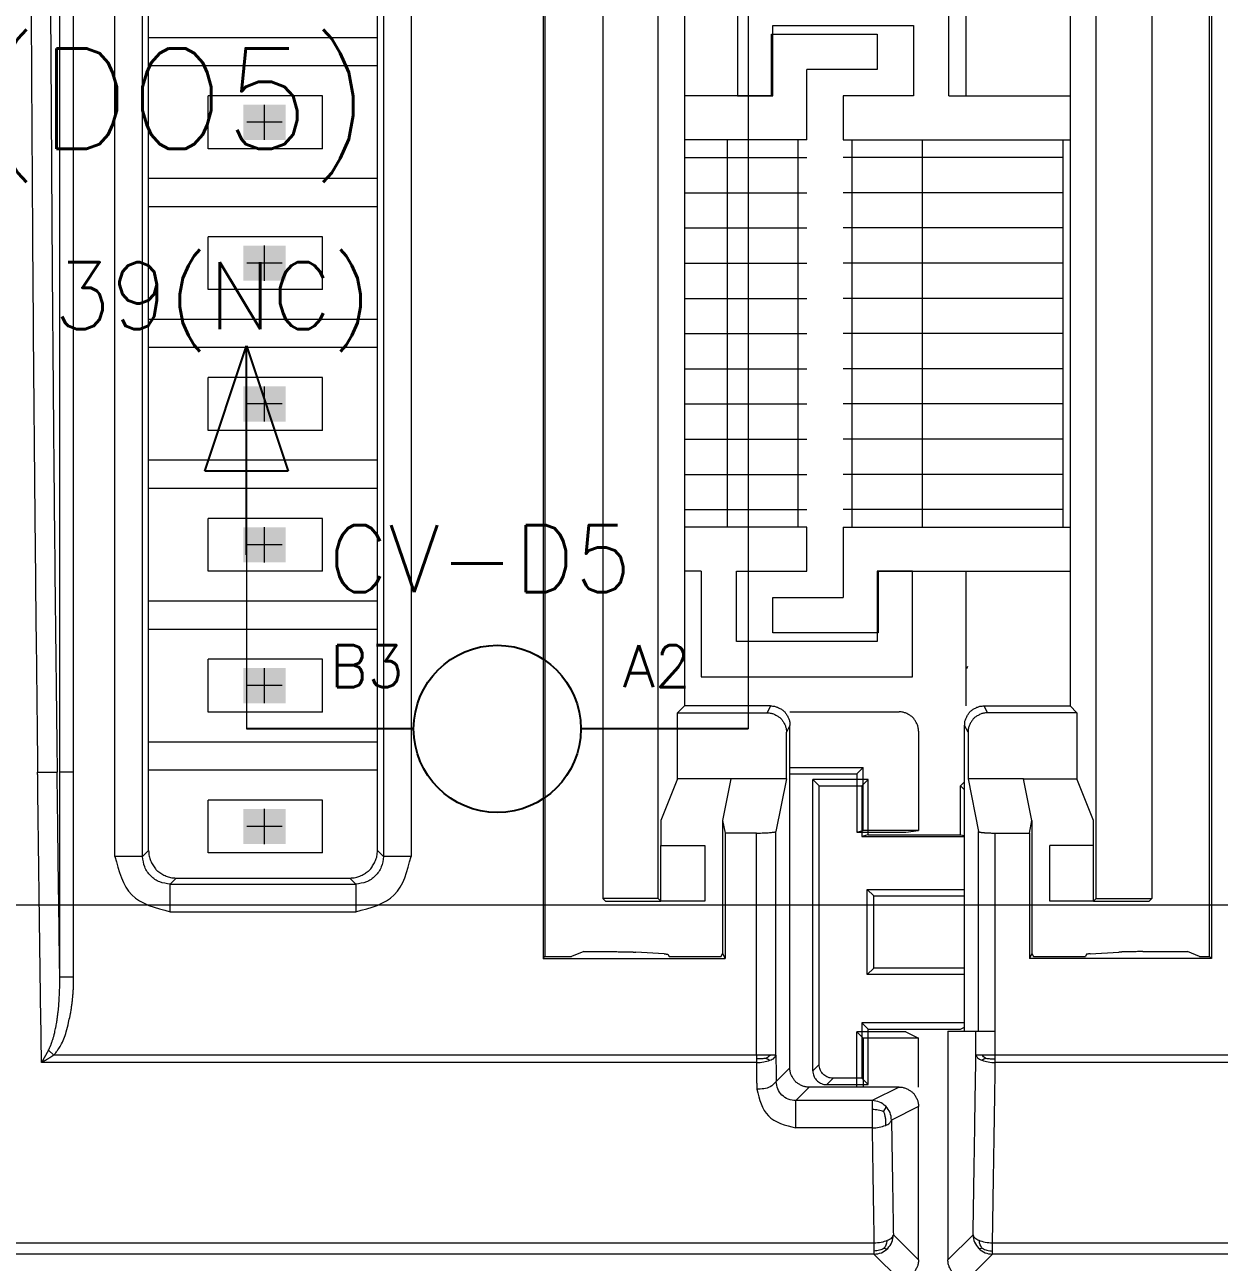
# Model space of a CAD drawing. Header units: inches. Extents: x 75782 to 87231, y -34126 to -18655.
# Drawn here: x 79184.5 to 79256, y -29414.5 to -29340.5 of the extents above; entities that cross this region are included whole.
import ezdxf
from ezdxf.enums import TextEntityAlignment as Align

# ---------------------------------------------------------------- set-up
doc = ezdxf.new("R2010")
doc.units = ezdxf.units.IN
doc.header["$MEASUREMENT"] = 0
doc.layers.add('A-Cables 220V', color=6, linetype='Continuous', lineweight=18)
doc.layers.add('COMPONENTES', color=251, linetype='Continuous', lineweight=18)
doc.layers.add('TEXTOS', color=7, linetype='Continuous')
doc.styles.get("Standard").update_dxf_attribs({"font": 'ROMANS.SHX'})

# ---------------------------------------------------------------- blocks, each defined once
blk = doc.blocks.new('Relay Coil')
for p, q in [((5, 0), (0, 0)), ((20, 0), (15, 0))]:
    blk.add_line(p, q)
blk.add_circle((10, 0), 5)
for s, p in [('B3', (0, 2.5)), ('A2', (17.5, 2.5))]:
    blk.add_text(s, height=2.5).set_placement(p)
at = {"flags": 4}
for tag, height, p in [('NAME', 4, (18.053, 8.182)), ('INTENSIDAD', 3, (20.965, -10)), ('PAGE', 3, (20.553, -15.058))]:
    blk.add_attdef(tag, text='', height=height, dxfattribs=at).set_placement(p, align=Align.RIGHT)
blk = doc.blocks.new('Arrow-up')
for p, q in [((-2.5, 5), (0, 12.5)), ((0, 0), (0, 12.5)), ((0, 12.5), (2.5, 5)), ((2.5, 5), (-2.5, 5))]:
    blk.add_line(p, q)
at = {"flags": 4}
blk.add_attdef('NAME', text='', height=4, dxfattribs=at).set_placement((7.5, 13.5), align=Align.RIGHT)
blk = doc.blocks.new('AK2-XM')
at = {"layer": 'COMPONENTES'}
for p, q in [((31965.952, 23291.391), (31965.952, 23371.271)), ((31966.781, 23291.391), (31966.781, 23371.271)), ((31794.946, 23280.365), (31794.946, 23354.866)), ((31795.062, 23354.982), (31795.062, 23280.25)), ((31994.855, 23354.982), (31994.855, 23280.25)), ((31994.971, 23354.866), (31994.971, 23280.365)), ((31788.164, 23283.842), (31788.164, 23351.389)), ((31791.483, 23351.389), (31791.483, 23283.842)), ((31998.434, 23351.389), (31998.434, 23283.842)), ((32001.752, 23283.842), (32001.752, 23351.389)), ((31969.253, 23286.349), (31969.253, 23348.882)), ((31970.906, 23286.349), (31970.906, 23348.882)), ((31985.312, 23348.882), (31985.312, 23286.349)), ((31986.964, 23348.882), (31986.964, 23286.349)), ((31971.267, 23286.71), (31971.267, 23348.521)), ((31984.951, 23286.71), (31984.951, 23348.521)), ((31780.396, 23331.828), (31780.396, 23339.884)), ((31786.6, 23339.884), (31786.6, 23295.348)), ((32003.316, 23339.884), (32003.316, 23295.348)), ((31766.71, 23338.145), (31766.71, 23331.828)), ((31779.343, 23331.828), (31779.343, 23338.145)), ((31768.815, 23336.039), (31777.237, 23336.039)), ((31768.815, 23331.828), (31768.815, 23336.039)), ((31777.237, 23336.039), (31777.237, 23331.828)), ((32008.528, 23335.513), (32014.844, 23335.513)), ((32008.528, 23331.828), (32008.528, 23335.513)), ((32014.844, 23335.513), (32014.844, 23333.407)), ((31984.951, 23335.302), (31971.267, 23335.302)), ((31984.951, 23333.618), (31971.267, 23333.618)), ((32014.844, 23333.407), (32010.633, 23333.407)), ((32010.633, 23329.196), (32010.633, 23333.407)), ((31766.71, 23331.828), (31768.815, 23331.828)), ((31777.237, 23331.828), (31773.026, 23331.828)), ((31773.026, 23331.828), (31773.026, 23329.196)), ((31779.343, 23331.828), (31786.6, 23331.828)), ((31981.672, 23331.828), (31974.829, 23331.828)), ((31974.829, 23328.67), (31974.829, 23331.828)), ((31981.672, 23328.67), (31981.672, 23331.828)), ((32008.528, 23331.828), (32003.316, 23331.828)), ((31978.198, 23329.196), (31978.198, 23331.302)), ((31979.25, 23330.249), (31977.145, 23330.249)), ((31773.026, 23329.196), (31786.6, 23329.196)), ((31773.553, 23329.196), (31773.553, 23306.035)), ((31777.764, 23329.196), (31777.764, 23306.035)), ((31786.186, 23306.035), (31786.186, 23329.196)), ((32010.633, 23329.196), (32003.316, 23329.196)), ((32005.896, 23306.035), (32005.896, 23329.196)), ((32010.107, 23306.035), (32010.107, 23329.196)), ((31786.186, 23328.143), (31773.026, 23328.143)), ((31981.672, 23328.67), (31974.829, 23328.67)), ((32003.316, 23328.143), (32010.633, 23328.143)), ((31984.951, 23326.88), (31971.267, 23326.88)), ((31786.186, 23326.038), (31773.026, 23326.038)), ((32003.316, 23326.038), (32010.633, 23326.038)), ((31984.951, 23325.196), (31971.267, 23325.196)), ((31786.186, 23323.932), (31773.026, 23323.932)), ((32003.316, 23323.932), (32010.633, 23323.932)), ((31981.672, 23323.406), (31974.829, 23323.406)), ((31974.829, 23320.248), (31974.829, 23323.406)), ((31981.672, 23320.248), (31981.672, 23323.406)), ((31978.198, 23320.774), (31978.198, 23322.88)), ((31786.186, 23321.827), (31773.026, 23321.827)), ((31979.25, 23321.827), (31977.145, 23321.827)), ((32003.316, 23321.827), (32010.633, 23321.827)), ((31981.672, 23320.248), (31974.829, 23320.248)), ((31786.186, 23319.721), (31773.026, 23319.721)), ((32003.316, 23319.721), (32010.633, 23319.721)), ((31984.951, 23318.458), (31971.267, 23318.458)), ((31786.186, 23317.616), (31773.026, 23317.616)), ((32003.316, 23317.616), (32010.633, 23317.616)), ((31984.951, 23316.774), (31971.267, 23316.774)), ((31786.186, 23315.51), (31773.026, 23315.51)), ((32003.316, 23315.51), (32010.633, 23315.51)), ((31981.672, 23314.984), (31974.829, 23314.984)), ((31974.829, 23311.826), (31974.829, 23314.984)), ((31981.672, 23311.826), (31981.672, 23314.984)), ((31978.198, 23312.352), (31978.198, 23314.458)), ((31786.186, 23313.405), (31773.026, 23313.405)), ((31979.25, 23313.405), (31977.145, 23313.405)), ((32003.316, 23313.405), (32010.633, 23313.405)), ((31981.672, 23311.826), (31974.829, 23311.826)), ((31786.186, 23311.299), (31773.026, 23311.299)), ((32003.316, 23311.299), (32010.633, 23311.299)), ((31984.951, 23310.036), (31971.267, 23310.036)), ((31786.186, 23309.194), (31773.026, 23309.194)), ((32003.316, 23309.194), (32010.633, 23309.194)), ((31984.951, 23308.352), (31971.267, 23308.352)), ((31786.186, 23307.088), (31773.026, 23307.088)), ((32003.316, 23307.088), (32010.633, 23307.088)), ((31773.026, 23306.035), (31773.026, 23301.824)), ((31773.026, 23306.035), (31786.6, 23306.035)), ((31974.829, 23303.404), (31974.829, 23306.562)), ((31981.672, 23306.562), (31974.829, 23306.562)), ((31978.198, 23303.93), (31978.198, 23306.035)), ((31981.672, 23303.404), (31981.672, 23306.562)), ((32010.633, 23306.035), (32003.316, 23306.035)), ((32010.633, 23303.404), (32010.633, 23306.035)), ((31979.25, 23304.983), (31977.145, 23304.983)), ((31775.132, 23303.404), (31786.6, 23303.404)), ((31775.132, 23303.404), (31775.132, 23299.719)), ((31780.396, 23295.348), (31780.396, 23303.404)), ((31981.672, 23303.404), (31974.829, 23303.404)), ((32004.317, 23303.404), (32003.316, 23303.404)), ((32004.317, 23303.404), (32004.317, 23297.087)), ((32006.422, 23303.404), (32010.633, 23303.404)), ((32006.422, 23299.193), (32006.422, 23303.404)), ((32014.844, 23303.404), (32014.844, 23299.193)), ((32016.95, 23303.404), (32014.844, 23303.404)), ((32016.95, 23297.087), (32016.95, 23303.404)), ((31768.815, 23301.824), (31773.026, 23301.824)), ((31768.815, 23299.719), (31768.815, 23301.824)), ((31984.951, 23301.614), (31971.267, 23301.614)), ((31775.132, 23299.719), (31768.815, 23299.719)), ((31984.951, 23299.929), (31971.267, 23299.929)), ((32014.844, 23299.193), (32006.422, 23299.193)), ((31981.672, 23298.14), (31974.829, 23298.14)), ((31974.829, 23294.982), (31974.829, 23298.14)), ((31981.672, 23294.982), (31981.672, 23298.14)), ((31780.468, 23297.706), (31780.41, 23297.561)), ((31978.198, 23295.508), (31978.198, 23297.613)), ((32004.317, 23297.087), (32016.95, 23297.087)), ((31979.25, 23296.561), (31977.145, 23296.561)), ((31781.457, 23295.348), (31786.6, 23295.348)), ((31781.664, 23294.934), (31781.457, 23295.348)), ((31787.014, 23294.934), (31781.664, 23294.934)), ((31787.014, 23294.934), (31786.6, 23295.348)), ((31787.014, 23294.934), (31787.014, 23290.992)), ((31981.672, 23294.982), (31974.829, 23294.982)), ((32003.316, 23295.348), (32002.902, 23294.934)), ((32002.902, 23294.934), (32008.252, 23294.934)), ((32002.902, 23290.992), (32002.902, 23294.934)), ((32008.459, 23295.348), (32003.316, 23295.348)), ((32008.459, 23295.348), (32008.252, 23294.934)), ((32009.62, 23294.991), (32016.149, 23294.991)), ((31780.296, 23275.891), (31780.296, 23294.186)), ((31780.503, 23293.772), (31780.296, 23294.186)), ((32009.62, 23294.186), (32009.413, 23293.772)), ((32009.62, 23273.713), (32009.62, 23294.186)), ((31780.503, 23293.772), (31780.503, 23290.992)), ((32009.413, 23290.992), (32009.413, 23293.772)), ((32017.31, 23293.831), (32017.31, 23287.899)), ((31984.951, 23293.192), (31971.267, 23293.192)), ((31964.627, 23291.391), (31965.792, 23291.391)), ((31966.781, 23291.391), (31965.952, 23291.391)), ((31965.952, 23289.719), (31965.952, 23291.391)), ((31966.781, 23289.649), (31966.781, 23291.391)), ((31984.951, 23291.507), (31971.267, 23291.507)), ((32009.62, 23291.673), (32013.994, 23291.673)), ((32009.62, 23291.294), (32013.615, 23291.294)), ((32013.615, 23291.294), (32013.994, 23291.673)), ((32013.615, 23291.294), (32013.615, 23287.804)), ((32013.994, 23287.899), (32013.994, 23291.673)), ((31771.214, 23273.535), (31771.214, 23290.957)), ((31774.532, 23290.957), (31771.214, 23290.957)), ((31771.214, 23290.957), (31771.593, 23290.577)), ((31771.593, 23273.915), (31771.593, 23290.577)), ((31771.593, 23290.577), (31774.153, 23290.577)), ((31774.153, 23290.577), (31774.532, 23290.957)), ((31774.153, 23290.577), (31774.153, 23287.543)), ((31774.532, 23287.638), (31774.532, 23290.957)), ((31780.296, 23290.815), (31780.057, 23290.576)), ((31780.057, 23287.638), (31780.057, 23290.576)), ((31780.296, 23290.337), (31780.057, 23290.576)), ((31780.503, 23290.992), (31781.133, 23287.833)), ((31783.821, 23290.992), (31780.503, 23290.992)), ((31783.821, 23290.992), (31787.014, 23290.992)), ((31784.317, 23288.507), (31783.821, 23290.992)), ((31788.006, 23288.507), (31787.014, 23290.992)), ((32002.902, 23290.992), (32001.91, 23288.507)), ((32006.095, 23290.992), (32002.902, 23290.992)), ((32006.095, 23290.992), (32005.599, 23288.507)), ((32009.413, 23290.992), (32006.095, 23290.992)), ((32009.413, 23290.992), (32008.786, 23287.847)), ((31965.952, 23279.121), (31965.952, 23289.719)), ((31966.781, 23279.121), (31966.781, 23289.649)), ((31974.829, 23286.56), (31974.829, 23289.718)), ((31981.672, 23289.718), (31974.829, 23289.718)), ((31981.672, 23286.56), (31981.672, 23289.718)), ((31978.198, 23287.086), (31978.198, 23289.191)), ((31784.165, 23287.747), (31784.317, 23288.507)), ((31784.317, 23288.507), (31784.317, 23280.553)), ((31788.006, 23287.002), (31788.006, 23288.507)), ((31979.25, 23288.139), (31977.145, 23288.139)), ((32001.91, 23288.507), (32001.91, 23287.002)), ((32005.599, 23288.507), (32005.599, 23280.553)), ((32005.599, 23288.507), (32005.751, 23287.747)), ((31774.532, 23287.638), (31774.153, 23287.543)), ((31774.153, 23287.543), (31780.296, 23287.543)), ((31774.532, 23287.638), (31780.057, 23287.638)), ((31780.057, 23287.638), (31780.296, 23287.608)), ((31781.133, 23275.891), (31781.133, 23287.833)), ((31782.129, 23275.891), (31782.129, 23287.747)), ((31782.129, 23287.747), (31784.165, 23287.747)), ((31784.165, 23287.747), (31784.165, 23280.25)), ((32005.751, 23287.747), (32005.751, 23280.25)), ((32007.625, 23287.747), (32005.751, 23287.747)), ((32007.625, 23274.471), (32007.625, 23287.747)), ((32008.786, 23274.471), (32008.786, 23287.847)), ((32013.615, 23287.804), (32013.994, 23287.899)), ((32013.615, 23287.804), (32016.551, 23287.804)), ((32017.31, 23287.899), (32013.994, 23287.899)), ((32016.551, 23287.804), (32017.31, 23287.899)), ((31788.006, 23287.002), (31785.385, 23287.002)), ((31785.385, 23283.684), (31785.385, 23287.002)), ((31788.006, 23283.684), (31788.006, 23287.002)), ((31971.267, 23286.71), (31970.906, 23286.349)), ((31985.312, 23286.349), (31984.951, 23286.71)), ((32001.91, 23287.002), (32004.532, 23287.002)), ((32001.91, 23283.684), (32001.91, 23287.002)), ((32004.532, 23287.002), (32004.532, 23283.684)), ((31970.906, 23286.349), (31969.253, 23286.349)), ((31981.672, 23286.56), (31974.829, 23286.56)), ((31986.964, 23286.349), (31985.312, 23286.349)), ((31972.92, 23285.057), (31972.559, 23284.696)), ((31972.559, 23284.696), (31983.659, 23284.696)), ((31972.559, 23283.044), (31972.559, 23284.696)), ((31972.92, 23285.057), (31983.298, 23285.057)), ((31983.659, 23284.696), (31983.298, 23285.057)), ((31983.659, 23284.696), (31983.659, 23283.044)), ((31774.474, 23279.285), (31774.474, 23284.378)), ((31774.474, 23284.378), (31780.296, 23284.378)), ((31774.854, 23283.999), (31774.474, 23284.378)), ((31774.854, 23279.664), (31774.854, 23283.999)), ((31774.854, 23283.999), (31780.296, 23283.999)), ((31788.006, 23283.684), (31785.385, 23283.684)), ((31788.164, 23283.842), (31788.006, 23283.684)), ((31788.006, 23283.684), (31791.324, 23283.684)), ((31788.164, 23283.842), (31791.483, 23283.842)), ((31791.483, 23283.842), (31791.324, 23283.684)), ((31998.434, 23283.842), (31998.592, 23283.684)), ((32001.752, 23283.842), (31998.434, 23283.842)), ((31998.592, 23283.684), (32001.91, 23283.684)), ((32001.752, 23283.842), (32001.91, 23283.684)), ((32004.532, 23283.684), (32001.91, 23283.684)), ((31972.559, 23283.044), (31983.659, 23283.044)), ((31784.317, 23280.553), (31784.165, 23280.25)), ((31795.062, 23280.25), (31784.165, 23280.25)), ((31784.317, 23280.553), (31784.411, 23280.365)), ((31784.411, 23280.365), (31787.522, 23280.365)), ((31787.587, 23280.495), (31787.522, 23280.365)), ((31787.809, 23280.523), (31789.511, 23280.626)), ((31790.948, 23280.655), (31793.627, 23280.655)), ((31794.352, 23280.365), (31793.627, 23280.655)), ((31794.352, 23280.365), (31794.946, 23280.365)), ((31795.062, 23280.25), (31794.946, 23280.365)), ((31994.855, 23280.25), (31994.971, 23280.365)), ((31994.855, 23280.25), (32005.751, 23280.25)), ((31994.971, 23280.365), (31996.563, 23280.365)), ((31997.289, 23280.655), (31996.563, 23280.365)), ((31997.289, 23280.655), (31998.968, 23280.655)), ((32002.107, 23280.523), (32000.405, 23280.626)), ((32002.329, 23280.495), (32002.394, 23280.365)), ((32002.394, 23280.365), (32005.506, 23280.365)), ((32005.506, 23280.365), (32005.599, 23280.553)), ((32005.599, 23280.553), (32005.751, 23280.25)), ((31774.474, 23279.285), (31774.854, 23279.664)), ((31780.296, 23279.285), (31774.474, 23279.285)), ((31780.296, 23279.664), (31774.854, 23279.664)), ((31966.781, 23279.121), (31966.781, 23279.121)), ((31780.296, 23276.404), (31774.153, 23276.404)), ((31774.153, 23276.404), (31774.153, 23273.085)), ((31774.532, 23276.024), (31774.153, 23276.404)), ((31774.532, 23272.706), (31774.532, 23276.024)), ((31774.532, 23276.024), (31780.057, 23276.024)), ((31779.298, 23275.891), (31779.298, 23262.224)), ((31779.298, 23275.891), (31780.296, 23275.891)), ((31780.057, 23276.024), (31780.296, 23276.144)), ((31780.296, 23275.891), (31780.968, 23275.891)), ((31780.968, 23275.891), (31781.133, 23275.891)), ((31780.968, 23274.471), (31780.968, 23275.891)), ((31781.133, 23275.891), (31782.129, 23275.891)), ((31782.129, 23274.471), (31782.129, 23275.891)), ((32013.615, 23272.552), (32013.615, 23275.858)), ((32016.551, 23275.858), (32013.615, 23275.858)), ((32013.615, 23275.858), (32013.994, 23275.479)), ((32016.551, 23275.858), (32017.31, 23275.479)), ((32013.994, 23275.479), (32013.994, 23272.552)), ((32017.31, 23275.479), (32013.994, 23275.479)), ((32017.31, 23272.552), (32017.31, 23275.479)), ((31781.322, 23274.471), (31780.968, 23274.471)), ((31782.129, 23274.471), (31781.322, 23274.471)), ((31821.883, 23274.471), (31782.129, 23274.471)), ((31782.129, 23274.24), (31782.129, 23274.471)), ((31782.129, 23274.017), (31782.129, 23274.24)), ((31965.273, 23274.763), (31965.6, 23274.471)), ((32007.625, 23274.471), (31965.6, 23274.471)), ((32007.625, 23274.471), (32007.625, 23274.24)), ((32008.439, 23274.471), (32007.625, 23274.471)), ((32007.625, 23274.24), (32007.625, 23274.017)), ((32008.786, 23274.471), (32008.439, 23274.471)), ((31771.214, 23273.535), (31771.593, 23273.915)), ((31822.625, 23274.017), (31782.129, 23274.017)), ((32007.625, 23274.017), (31964.858, 23274.017)), ((32008.798, 23272.891), (32009.62, 23273.713)), ((31772.043, 23272.706), (31772.423, 23273.085)), ((31772.043, 23272.706), (31774.532, 23272.706)), ((31774.153, 23273.085), (31772.423, 23273.085)), ((31774.532, 23272.706), (31774.153, 23273.085)), ((32009.977, 23271.747), (32010.782, 23272.552)), ((32016.149, 23272.552), (32010.782, 23272.552)), ((32016.149, 23272.552), (32014.539, 23271.747)), ((32014.539, 23271.747), (32009.977, 23271.747)), ((32009.977, 23270.115), (32009.977, 23271.747)), ((32014.539, 23271.747), (32014.539, 23271.211)), ((32014.539, 23271.211), (32014.539, 23270.115)), ((32017.31, 23271.391), (32015.699, 23270.586)), ((32017.31, 23262.224), (32017.31, 23271.391)), ((32014.539, 23270.115), (32009.977, 23270.115)), ((31779.298, 23262.224), (31780.798, 23263.724)), ((32015.81, 23263.724), (32017.31, 23262.224)), ((32014.649, 23263.222), (31781.959, 23263.222)), ((31781.959, 23262.752), (31781.959, 23263.222)), ((32014.649, 23263.222), (32014.649, 23262.752)), ((31780.459, 23261.063), (31781.959, 23262.564)), ((31781.959, 23262.564), (31781.959, 23262.752)), ((32014.649, 23262.564), (31781.959, 23262.564)), ((32014.649, 23262.752), (32014.649, 23262.564)), ((32014.649, 23262.564), (32016.15, 23261.063))]:
    blk.add_line(p, q, dxfattribs=at)
for points, knots in [([(31964.139, 23370.594), (31964.144, 23365.49), (31964.154, 23356.31), (31964.193, 23344.982), (31964.238, 23336.69), (31964.276, 23330.392), (31964.315, 23324.067), (31964.373, 23315.902), (31964.47, 23304.979), (31964.571, 23296.232), (31964.627, 23291.391)], [0, 0, 0, 0, 17.12168, 30.791728, 38.000644, 44.933414, 51.918481, 59.218638, 72.320376, 88.560095, 88.560095, 88.560095, 88.560095]), ([(31965.3, 23370.618), (31965.305, 23365.502), (31965.315, 23356.222), (31965.356, 23344.708), (31965.402, 23336.315), (31965.436, 23330.751), (31965.465, 23326.077), (31965.511, 23319.231), (31965.605, 23307.666), (31965.722, 23297.445), (31965.792, 23291.391)], [0, 0, 0, 0, 17.161466, 31.129116, 38.620325, 45.31609, 49.793835, 54.298535, 68.279971, 88.586871, 88.586871, 88.586871, 88.586871]), ([(31780.296, 23294.186), (31780.298, 23294.269), (31780.301, 23294.415), (31780.376, 23294.62), (31780.468, 23294.794), (31780.553, 23294.929), (31780.626, 23295.017), (31780.714, 23295.091), (31780.85, 23295.175), (31781.024, 23295.268), (31781.228, 23295.343), (31781.375, 23295.346), (31781.457, 23295.348)], [0, 0, 0, 0, 0.2736, 0.488013, 0.721965, 0.936322, 1.021147, 1.105973, 1.320288, 1.554185, 1.768494, 2.041962, 2.041962, 2.041962, 2.041962]), ([(31781.664, 23294.934), (31781.582, 23294.932), (31781.435, 23294.928), (31781.231, 23294.854), (31781.057, 23294.761), (31780.921, 23294.677), (31780.833, 23294.603), (31780.76, 23294.515), (31780.675, 23294.38), (31780.583, 23294.205), (31780.508, 23294.001), (31780.505, 23293.854), (31780.503, 23293.772)], [0, 0, 0, 0, 0.273468, 0.487777, 0.721674, 0.935989, 1.020816, 1.10564, 1.319997, 1.553949, 1.768362, 2.041962, 2.041962, 2.041962, 2.041962]), ([(32008.252, 23294.934), (32008.334, 23294.932), (32008.481, 23294.928), (32008.685, 23294.854), (32008.86, 23294.761), (32008.995, 23294.677), (32009.083, 23294.603), (32009.157, 23294.515), (32009.241, 23294.38), (32009.334, 23294.205), (32009.408, 23294.001), (32009.411, 23293.854), (32009.413, 23293.772)], [0, 0, 0, 0, 0.273468, 0.487777, 0.721674, 0.935989, 1.020816, 1.10564, 1.319997, 1.553949, 1.768362, 2.041962, 2.041962, 2.041962, 2.041962]), ([(32008.459, 23295.348), (32008.542, 23295.346), (32008.688, 23295.343), (32008.893, 23295.268), (32009.067, 23295.175), (32009.202, 23295.091), (32009.29, 23295.017), (32009.364, 23294.929), (32009.448, 23294.794), (32009.541, 23294.62), (32009.615, 23294.415), (32009.619, 23294.269), (32009.62, 23294.186)], [0, 0, 0, 0, 0.273468, 0.487777, 0.721674, 0.935989, 1.020816, 1.10564, 1.319997, 1.553949, 1.768362, 2.041962, 2.041962, 2.041962, 2.041962]), ([(32017.31, 23293.831), (32017.309, 23293.913), (32017.305, 23294.059), (32017.231, 23294.264), (32017.138, 23294.438), (32017.054, 23294.573), (32016.98, 23294.661), (32016.892, 23294.735), (32016.757, 23294.819), (32016.582, 23294.912), (32016.378, 23294.986), (32016.231, 23294.99), (32016.149, 23294.991)], [0, 0, 0, 0, 0.273468, 0.487777, 0.721674, 0.935989, 1.020816, 1.10564, 1.319997, 1.553949, 1.768362, 2.041962, 2.041962, 2.041962, 2.041962]), ([(31964.641, 23290.187), (31964.64, 23290.27), (31964.639, 23290.414), (31964.636, 23290.62), (31964.634, 23290.805), (31964.632, 23290.984), (31964.629, 23291.18), (31964.628, 23291.314), (31964.627, 23291.391)], [0, 0, 0, 0, 0.278177, 0.484957, 0.691612, 0.896526, 1.087342, 1.347058, 1.347058, 1.347058, 1.347058]), ([(31965.808, 23290.079), (31965.806, 23290.236), (31965.803, 23290.516), (31965.798, 23290.866), (31965.795, 23291.111), (31965.794, 23291.244), (31965.793, 23291.332), (31965.792, 23291.368), (31965.792, 23291.391)], [0, 0, 0, 0, 0.52413, 0.940863, 1.172577, 1.346861, 1.388106, 1.467118, 1.467118, 1.467118, 1.467118]), ([(31964.858, 23274.017), (31964.82, 23276.695), (31964.742, 23282.084), (31964.675, 23287.474), (31964.641, 23290.187)], [0, 0, 0, 0, 8.981513, 18.080903, 18.080903, 18.080903, 18.080903]), ([(31965.952, 23279.121), (31965.927, 23280.939), (31965.876, 23284.592), (31965.831, 23288.245), (31965.808, 23290.079)], [0, 0, 0, 0, 6.100391, 12.253905, 12.253905, 12.253905, 12.253905]), ([(31781.133, 23287.833), (31781.134, 23287.831), (31781.135, 23287.827), (31781.142, 23287.822), (31781.15, 23287.819), (31781.16, 23287.815), (31781.169, 23287.812), (31781.179, 23287.809), (31781.189, 23287.807), (31781.204, 23287.804), (31781.219, 23287.801), (31781.234, 23287.798), (31781.245, 23287.796), (31781.256, 23287.794), (31781.268, 23287.792), (31781.285, 23287.79), (31781.304, 23287.788), (31781.325, 23287.785), (31781.346, 23287.783), (31781.367, 23287.78), (31781.387, 23287.778), (31781.405, 23287.776), (31781.422, 23287.775), (31781.439, 23287.773), (31781.458, 23287.772), (31781.488, 23287.769), (31781.528, 23287.766), (31781.587, 23287.762), (31781.653, 23287.759), (31781.71, 23287.756), (31781.748, 23287.755), (31781.807, 23287.752), (31781.934, 23287.748), (31782.053, 23287.748), (31782.129, 23287.747)], [0, 0, 0, 0, 0.006933, 0.013438, 0.025838, 0.038895, 0.048483, 0.057555, 0.07115, 0.086108, 0.105995, 0.124582, 0.135255, 0.145362, 0.160549, 0.177144, 0.201312, 0.225741, 0.248956, 0.271871, 0.295002, 0.317036, 0.334029, 0.350113, 0.37439, 0.399737, 0.450976, 0.508429, 0.598175, 0.673178, 0.700547, 0.723551, 0.873165, 1.125187, 1.125187, 1.125187, 1.125187]), ([(32007.625, 23287.747), (32007.707, 23287.748), (32007.853, 23287.748), (32008.06, 23287.755), (32008.24, 23287.763), (32008.373, 23287.77), (32008.466, 23287.777), (32008.542, 23287.786), (32008.638, 23287.799), (32008.718, 23287.815), (32008.774, 23287.825), (32008.782, 23287.84), (32008.786, 23287.847)], [0, 0, 0, 0, 0.274724, 0.49157, 0.694848, 0.877625, 0.938861, 1.0074, 1.136844, 1.258899, 1.289758, 1.315037, 1.315037, 1.315037, 1.315037]), ([(31971.267, 23286.71), (31971.27, 23286.593), (31971.274, 23286.384), (31971.38, 23286.093), (31971.512, 23285.845), (31971.632, 23285.652), (31971.737, 23285.527), (31971.862, 23285.422), (31972.054, 23285.303), (31972.302, 23285.171), (31972.594, 23285.065), (31972.803, 23285.06), (31972.92, 23285.057)], [0, 0, 0, 0, 0.390247, 0.695866, 1.028531, 1.333257, 1.453782, 1.574308, 1.879034, 2.211699, 2.517318, 2.907565, 2.907565, 2.907565, 2.907565]), ([(31983.298, 23285.057), (31983.415, 23285.06), (31983.624, 23285.065), (31983.915, 23285.171), (31984.163, 23285.303), (31984.356, 23285.422), (31984.481, 23285.527), (31984.586, 23285.652), (31984.705, 23285.845), (31984.837, 23286.093), (31984.943, 23286.384), (31984.948, 23286.593), (31984.951, 23286.71)], [0, 0, 0, 0, 0.390247, 0.695866, 1.028531, 1.333257, 1.453782, 1.574308, 1.879034, 2.211699, 2.517318, 2.907565, 2.907565, 2.907565, 2.907565]), ([(31972.559, 23284.696), (31972.343, 23284.723), (31971.912, 23284.775), (31971.368, 23285.158), (31970.985, 23285.702), (31970.933, 23286.134), (31970.906, 23286.349)], [0, 0, 0, 0, 0.718708, 1.438875, 2.159042, 2.877751, 2.877751, 2.877751, 2.877751]), ([(31985.312, 23286.349), (31985.285, 23286.134), (31985.233, 23285.702), (31984.85, 23285.158), (31984.306, 23284.775), (31983.874, 23284.723), (31983.659, 23284.696)], [0, 0, 0, 0, 0.718708, 1.438875, 2.159042, 2.877751, 2.877751, 2.877751, 2.877751]), ([(31787.809, 23280.523), (31787.781, 23280.521), (31787.734, 23280.519), (31787.684, 23280.514), (31787.658, 23280.511), (31787.641, 23280.509), (31787.62, 23280.506), (31787.603, 23280.503), (31787.591, 23280.5), (31787.588, 23280.497), (31787.587, 23280.495)], [0, 0, 0, 0, 0.0958791, 0.1555807, 0.1690097, 0.1852226, 0.2126249, 0.2387782, 0.2458502, 0.2520733, 0.2520733, 0.2520733, 0.2520733]), ([(31790.948, 23280.655), (31790.94, 23280.655), (31790.928, 23280.655), (31790.915, 23280.655), (31790.909, 23280.655), (31790.873, 23280.655), (31790.783, 23280.655), (31790.642, 23280.655), (31790.486, 23280.653), (31790.344, 23280.652), (31790.214, 23280.649), (31790.116, 23280.647), (31790.044, 23280.646), (31789.994, 23280.645), (31789.943, 23280.643), (31789.893, 23280.642), (31789.844, 23280.641), (31789.792, 23280.639), (31789.733, 23280.637), (31789.676, 23280.635), (31789.626, 23280.632), (31789.589, 23280.631), (31789.558, 23280.629), (31789.541, 23280.628), (31789.533, 23280.627), (31789.529, 23280.627), (31789.522, 23280.627), (31789.515, 23280.626), (31789.511, 23280.626)], [0, 0, 0, 0, 0.026006, 0.041015, 0.044545, 0.047068, 0.15974, 0.347882, 0.52035, 0.681235, 0.825109, 0.955736, 1.011363, 1.067012, 1.123804, 1.182498, 1.233907, 1.2875, 1.359116, 1.431533, 1.478598, 1.525752, 1.557597, 1.580352, 1.58279, 1.585516, 1.593912, 1.60709, 1.60709, 1.60709, 1.60709]), ([(31998.968, 23280.655), (31998.976, 23280.655), (31998.988, 23280.655), (31999.001, 23280.655), (31999.008, 23280.655), (31999.043, 23280.655), (31999.133, 23280.655), (31999.275, 23280.655), (31999.431, 23280.653), (31999.575, 23280.652), (31999.705, 23280.649), (31999.796, 23280.647), (31999.856, 23280.646), (31999.896, 23280.645), (31999.945, 23280.644), (32000.004, 23280.643), (32000.065, 23280.641), (32000.122, 23280.639), (32000.175, 23280.637), (32000.222, 23280.635), (32000.268, 23280.633), (32000.311, 23280.631), (32000.35, 23280.629), (32000.373, 23280.628), (32000.384, 23280.627), (32000.388, 23280.627), (32000.395, 23280.627), (32000.401, 23280.626), (32000.405, 23280.626)], [0, 0, 0, 0, 0.025973, 0.040977, 0.044516, 0.047047, 0.159746, 0.347886, 0.520688, 0.683932, 0.830927, 0.955486, 0.992388, 1.03028, 1.089791, 1.15744, 1.227243, 1.295318, 1.349825, 1.403678, 1.452089, 1.504529, 1.55034, 1.581183, 1.58331, 1.585774, 1.593934, 1.60709, 1.60709, 1.60709, 1.60709]), ([(32002.107, 23280.523), (32002.14, 23280.521), (32002.189, 23280.518), (32002.24, 23280.513), (32002.262, 23280.511), (32002.276, 23280.509), (32002.295, 23280.506), (32002.313, 23280.503), (32002.325, 23280.5), (32002.328, 23280.497), (32002.329, 23280.495)], [0, 0, 0, 0, 0.1091193, 0.1650483, 0.1729201, 0.1834466, 0.210813, 0.2385298, 0.2458079, 0.2520545, 0.2520545, 0.2520545, 0.2520545]), ([(31965.273, 23274.763), (31965.291, 23274.797), (31965.323, 23274.856), (31965.355, 23274.926), (31965.375, 23274.971), (31965.39, 23275.006), (31965.408, 23275.049), (31965.427, 23275.097), (31965.445, 23275.144), (31965.458, 23275.181), (31965.469, 23275.212), (31965.483, 23275.254), (31965.505, 23275.319), (31965.534, 23275.406), (31965.561, 23275.497), (31965.586, 23275.584), (31965.607, 23275.669), (31965.633, 23275.775), (31965.665, 23275.907), (31965.703, 23276.073), (31965.739, 23276.251), (31965.773, 23276.449), (31965.802, 23276.66), (31965.829, 23276.874), (31965.856, 23277.081), (31965.878, 23277.279), (31965.896, 23277.478), (31965.909, 23277.673), (31965.92, 23277.858), (31965.927, 23277.995), (31965.932, 23278.09), (31965.935, 23278.159), (31965.939, 23278.242), (31965.942, 23278.347), (31965.945, 23278.461), (31965.947, 23278.557), (31965.949, 23278.623), (31965.95, 23278.666), (31965.95, 23278.711), (31965.951, 23278.757), (31965.951, 23278.803), (31965.952, 23278.84), (31965.952, 23278.87), (31965.952, 23278.892), (31965.952, 23278.916), (31965.952, 23278.94), (31965.952, 23278.963), (31965.952, 23278.981), (31965.952, 23278.993), (31965.952, 23279), (31965.952, 23279.007), (31965.952, 23279.012), (31965.952, 23279.014), (31965.952, 23279.016), (31965.952, 23279.02), (31965.952, 23279.026), (31965.952, 23279.032), (31965.952, 23279.038), (31965.952, 23279.043), (31965.952, 23279.049), (31965.952, 23279.058), (31965.952, 23279.071), (31965.952, 23279.092), (31965.952, 23279.11), (31965.952, 23279.121)], [0, 0, 0, 0, 0.130167, 0.224239, 0.25894, 0.295466, 0.351416, 0.413716, 0.469888, 0.51879, 0.548169, 0.577237, 0.669423, 0.776871, 0.886441, 0.98624, 1.082282, 1.178504, 1.352849, 1.537381, 1.750164, 1.962034, 2.212241, 2.46201, 2.687563, 2.910662, 3.129729, 3.358623, 3.567805, 3.751494, 3.81916, 3.886694, 3.983194, 4.096111, 4.238942, 4.367712, 4.415459, 4.462223, 4.511411, 4.565657, 4.61734, 4.66585, 4.691132, 4.716187, 4.741507, 4.769279, 4.796134, 4.820087, 4.828452, 4.837422, 4.845221, 4.851139, 4.851948, 4.852805, 4.858418, 4.866028, 4.873081, 4.879174, 4.884482, 4.889528, 4.900888, 4.912599, 4.935306, 4.971599, 4.971599, 4.971599, 4.971599]), ([(31965.6, 23274.471), (31965.619, 23274.493), (31965.651, 23274.528), (31965.685, 23274.571), (31965.705, 23274.597), (31965.756, 23274.667), (31965.861, 23274.817), (31966.034, 23275.085), (31966.208, 23275.442), (31966.356, 23275.899), (31966.469, 23276.359), (31966.539, 23276.688), (31966.572, 23276.846), (31966.583, 23276.898), (31966.597, 23276.972), (31966.615, 23277.075), (31966.634, 23277.195), (31966.653, 23277.321), (31966.671, 23277.443), (31966.686, 23277.556), (31966.699, 23277.663), (31966.709, 23277.758), (31966.718, 23277.843), (31966.725, 23277.921), (31966.732, 23277.999), (31966.74, 23278.085), (31966.748, 23278.181), (31966.756, 23278.296), (31966.762, 23278.418), (31966.767, 23278.519), (31966.77, 23278.592), (31966.772, 23278.64), (31966.774, 23278.687), (31966.775, 23278.732), (31966.776, 23278.773), (31966.777, 23278.818), (31966.779, 23278.871), (31966.78, 23278.941), (31966.781, 23279.025), (31966.781, 23279.088), (31966.781, 23279.121)], [0, 0, 0, 0, 0.095656, 0.159304, 0.184015, 0.205266, 0.448908, 0.800284, 1.274988, 1.775044, 2.407901, 2.862734, 2.903998, 2.950246, 3.04156, 3.155863, 3.302022, 3.448435, 3.582583, 3.714807, 3.831585, 3.945322, 4.033, 4.118979, 4.20667, 4.29628, 4.4092, 4.531223, 4.681475, 4.818344, 4.87269, 4.92593, 4.978585, 5.031926, 5.075032, 5.117574, 5.183018, 5.25233, 5.352665, 5.463546, 5.463546, 5.463546, 5.463546]), ([(31966.781, 23279.121), (31966.591, 23279.121), (31966.315, 23279.121), (31966.039, 23279.121), (31965.952, 23279.121)], [0, 0, 0, 0, 0.6350944, 0.9265828, 0.9265828, 0.9265828, 0.9265828]), ([(31780.798, 23263.724), (31780.81, 23264.399), (31780.829, 23265.568), (31780.857, 23267.281), (31780.882, 23268.87), (31780.908, 23270.526), (31780.937, 23272.396), (31780.957, 23273.715), (31780.968, 23274.471)], [0, 0, 0, 0, 2.262777, 3.923096, 5.746403, 7.592777, 9.480468, 12.017674, 12.017674, 12.017674, 12.017674]), ([(31780.968, 23274.471), (31780.999, 23274.41), (31781.075, 23274.259), (31781.236, 23274.197), (31781.332, 23274.16)], [0, 0, 0, 0, 0.2220602, 0.5525638, 0.5525638, 0.5525638, 0.5525638]), ([(31781.553, 23274.278), (31781.512, 23274.308), (31781.43, 23274.366), (31781.358, 23274.436), (31781.322, 23274.471)], [0, 0, 0, 0, 0.1687529, 0.3371244, 0.3371244, 0.3371244, 0.3371244]), ([(31781.553, 23274.278), (31781.514, 23274.26), (31781.438, 23274.224), (31781.366, 23274.18), (31781.332, 23274.16)], [0, 0, 0, 0, 0.1467438, 0.2806993, 0.2806993, 0.2806993, 0.2806993]), ([(31781.332, 23274.16), (31781.453, 23274.121), (31781.712, 23274.038), (31781.984, 23274.024), (31782.129, 23274.017)], [0, 0, 0, 0, 0.4251825, 0.9081222, 0.9081222, 0.9081222, 0.9081222]), ([(31781.553, 23274.278), (31781.643, 23274.268), (31781.834, 23274.246), (31782.027, 23274.242), (31782.129, 23274.24)], [0, 0, 0, 0, 0.3029846, 0.6452173, 0.6452173, 0.6452173, 0.6452173]), ([(31965.273, 23274.763), (31965.265, 23274.748), (31965.25, 23274.721), (31965.231, 23274.688), (31965.219, 23274.665), (31965.213, 23274.654), (31965.21, 23274.649), (31965.206, 23274.643), (31965.198, 23274.628), (31965.187, 23274.609), (31965.176, 23274.589), (31965.162, 23274.564), (31965.144, 23274.531), (31965.126, 23274.498), (31965.113, 23274.475), (31965.1, 23274.452), (31965.083, 23274.421), (31965.066, 23274.39), (31965.053, 23274.368), (31965.04, 23274.343), (31965.02, 23274.307), (31964.998, 23274.267), (31964.98, 23274.236), (31964.964, 23274.207), (31964.945, 23274.172), (31964.928, 23274.143), (31964.918, 23274.125), (31964.911, 23274.112), (31964.901, 23274.093), (31964.888, 23274.07), (31964.873, 23274.044), (31964.864, 23274.027), (31964.858, 23274.017)], [0, 0, 0, 0, 0.0568079, 0.1026892, 0.1279544, 0.1441474, 0.1452726, 0.1465012, 0.1686302, 0.2005117, 0.2227967, 0.2439144, 0.2975158, 0.3492339, 0.3678848, 0.3865477, 0.4376027, 0.487976, 0.5056857, 0.5230077, 0.5819166, 0.645256, 0.6739041, 0.7029785, 0.7577145, 0.8059028, 0.8163193, 0.8266234, 0.8550612, 0.8872576, 0.9165692, 0.9539993, 0.9539993, 0.9539993, 0.9539993]), ([(31965.6, 23274.471), (31965.557, 23274.443), (31965.475, 23274.39), (31965.369, 23274.322), (31965.283, 23274.269), (31965.226, 23274.234), (31965.184, 23274.209), (31965.154, 23274.191), (31965.124, 23274.172), (31965.094, 23274.155), (31965.066, 23274.138), (31965.043, 23274.125), (31965.024, 23274.113), (31965.007, 23274.103), (31964.991, 23274.094), (31964.976, 23274.085), (31964.962, 23274.077), (31964.951, 23274.071), (31964.942, 23274.066), (31964.935, 23274.061), (31964.928, 23274.057), (31964.92, 23274.053), (31964.913, 23274.049), (31964.906, 23274.044), (31964.899, 23274.041), (31964.89, 23274.035), (31964.876, 23274.028), (31964.865, 23274.021), (31964.858, 23274.017)], [0, 0, 0, 0, 0.1742972, 0.3271395, 0.4237661, 0.5120089, 0.5502183, 0.5897454, 0.6284615, 0.6697958, 0.7040844, 0.7372874, 0.759336, 0.7814619, 0.8015894, 0.8224699, 0.8396044, 0.8556889, 0.864544, 0.8734, 0.8829148, 0.8928745, 0.9027904, 0.9120815, 0.9204025, 0.9285167, 0.9474181, 0.9729736, 0.9729736, 0.9729736, 0.9729736]), ([(32008.206, 23274.277), (32008.115, 23274.267), (32007.922, 23274.245), (32007.728, 23274.242), (32007.625, 23274.24)], [0, 0, 0, 0, 0.3055651, 0.651376, 0.651376, 0.651376, 0.651376]), ([(32007.625, 23274.017), (32007.771, 23274.024), (32008.044, 23274.036), (32008.305, 23274.119), (32008.427, 23274.157)], [0, 0, 0, 0, 0.487257, 0.9146013, 0.9146013, 0.9146013, 0.9146013]), ([(32008.206, 23274.277), (32008.247, 23274.307), (32008.33, 23274.365), (32008.402, 23274.436), (32008.439, 23274.471)], [0, 0, 0, 0, 0.1699167, 0.3393239, 0.3393239, 0.3393239, 0.3393239]), ([(32008.206, 23274.277), (32008.246, 23274.258), (32008.322, 23274.223), (32008.393, 23274.178), (32008.427, 23274.157)], [0, 0, 0, 0, 0.1476423, 0.2819437, 0.2819437, 0.2819437, 0.2819437]), ([(32008.427, 23274.157), (32008.524, 23274.194), (32008.685, 23274.256), (32008.757, 23274.41), (32008.786, 23274.471)], [0, 0, 0, 0, 0.3300949, 0.5507956, 0.5507956, 0.5507956, 0.5507956]), ([(32008.786, 23274.471), (32008.787, 23274.327), (32008.789, 23274.072), (32008.791, 23273.734), (32008.793, 23273.465), (32008.795, 23273.261), (32008.796, 23273.072), (32008.797, 23272.959), (32008.798, 23272.891)], [0, 0, 0, 0, 0.48262, 0.855393, 1.133136, 1.385529, 1.539628, 1.766969, 1.766969, 1.766969, 1.766969]), ([(31771.214, 23273.535), (31771.215, 23273.477), (31771.218, 23273.372), (31771.271, 23273.226), (31771.337, 23273.102), (31771.397, 23273.005), (31771.45, 23272.942), (31771.513, 23272.889), (31771.609, 23272.829), (31771.734, 23272.763), (31771.88, 23272.71), (31771.985, 23272.707), (31772.043, 23272.706)], [0, 0, 0, 0, 0.195377, 0.348493, 0.515601, 0.668718, 0.729318, 0.789917, 0.943034, 1.110142, 1.263258, 1.458635, 1.458635, 1.458635, 1.458635]), ([(31772.423, 23273.085), (31772.364, 23273.087), (31772.259, 23273.089), (31772.113, 23273.142), (31771.989, 23273.209), (31771.892, 23273.269), (31771.829, 23273.321), (31771.777, 23273.384), (31771.716, 23273.481), (31771.65, 23273.605), (31771.597, 23273.752), (31771.595, 23273.856), (31771.593, 23273.915)], [0, 0, 0, 0, 0.195377, 0.348493, 0.515601, 0.668718, 0.729318, 0.789917, 0.943034, 1.110142, 1.263258, 1.458635, 1.458635, 1.458635, 1.458635]), ([(31781.959, 23263.222), (31781.97, 23263.9), (31781.99, 23265.074), (31782.018, 23266.795), (31782.043, 23268.391), (31782.069, 23270.055), (31782.098, 23271.933), (31782.117, 23273.258), (31782.129, 23274.017)], [0, 0, 0, 0, 2.272894, 3.940638, 5.772097, 7.626727, 9.522859, 12.07141, 12.07141, 12.07141, 12.07141]), ([(32007.625, 23274.017), (32007.626, 23273.873), (32007.628, 23273.617), (32007.63, 23273.277), (32007.632, 23273.007), (32007.634, 23272.802), (32007.635, 23272.612), (32007.636, 23272.498), (32007.637, 23272.43)], [0, 0, 0, 0, 0.484779, 0.859219, 1.138204, 1.391725, 1.546513, 1.774871, 1.774871, 1.774871, 1.774871]), ([(32010.782, 23272.552), (32010.699, 23272.554), (32010.553, 23272.557), (32010.348, 23272.632), (32010.174, 23272.725), (32010.039, 23272.809), (32009.951, 23272.883), (32009.877, 23272.971), (32009.793, 23273.106), (32009.7, 23273.28), (32009.625, 23273.485), (32009.622, 23273.631), (32009.62, 23273.713)], [0, 0, 0, 0, 0.273528, 0.48789, 0.721842, 0.936206, 1.021045, 1.105884, 1.320247, 1.554199, 1.768562, 2.042089, 2.042089, 2.042089, 2.042089]), ([(32008.798, 23272.891), (32008.685, 23272.77), (32008.382, 23272.444), (32007.924, 23272.435), (32007.637, 23272.43)], [0, 0, 0, 0, 0.536333, 1.447848, 1.447848, 1.447848, 1.447848]), ([(32009.977, 23271.747), (32009.823, 23271.763), (32009.515, 23271.796), (32009.127, 23272.061), (32008.854, 23272.44), (32008.817, 23272.741), (32008.798, 23272.891)], [0, 0, 0, 0, 0.512304, 1.02302, 1.52553, 2.026381, 2.026381, 2.026381, 2.026381]), ([(32007.637, 23272.43), (32007.794, 23271.824), (32008.115, 23270.594), (32009.35, 23270.276), (32009.977, 23270.115)], [0, 0, 0, 0, 1.946833, 3.953628, 3.953628, 3.953628, 3.953628]), ([(32016.149, 23272.552), (32016.231, 23272.55), (32016.378, 23272.547), (32016.582, 23272.473), (32016.757, 23272.38), (32016.892, 23272.296), (32016.98, 23272.222), (32017.054, 23272.134), (32017.138, 23271.999), (32017.231, 23271.824), (32017.305, 23271.62), (32017.309, 23271.474), (32017.31, 23271.391)], [0, 0, 0, 0, 0.2736, 0.488013, 0.721965, 0.936322, 1.021147, 1.105973, 1.320288, 1.554185, 1.768494, 2.041962, 2.041962, 2.041962, 2.041962]), ([(32015.359, 23271.407), (32015.239, 23271.504), (32015, 23271.699), (32014.692, 23271.731), (32014.539, 23271.747)], [0, 0, 0, 0, 0.506391, 1.012636, 1.012636, 1.012636, 1.012636]), ([(32015.23, 23271.079), (32015.125, 23271.118), (32014.902, 23271.199), (32014.664, 23271.207), (32014.539, 23271.211)], [0, 0, 0, 0, 0.3746114, 0.7916841, 0.7916841, 0.7916841, 0.7916841]), ([(32015.23, 23271.079), (32015.256, 23271.124), (32015.304, 23271.207), (32015.351, 23271.302), (32015.375, 23271.371), (32015.364, 23271.395), (32015.359, 23271.407)], [0, 0, 0, 0, 0.1732587, 0.3191965, 0.3629388, 0.4050918, 0.4050918, 0.4050918, 0.4050918]), ([(32015.699, 23270.586), (32015.683, 23270.74), (32015.652, 23271.047), (32015.457, 23271.287), (32015.359, 23271.407)], [0, 0, 0, 0, 0.506459, 1.012938, 1.012938, 1.012938, 1.012938]), ([(32015.23, 23271.079), (32015.25, 23271.022), (32015.289, 23270.902), (32015.331, 23270.711), (32015.357, 23270.495), (32015.343, 23270.345), (32015.335, 23270.263)], [0, 0, 0, 0, 0.2035083, 0.4234115, 0.6530944, 0.9292602, 0.9292602, 0.9292602, 0.9292602]), ([(32015.335, 23270.263), (32015.432, 23270.302), (32015.594, 23270.368), (32015.669, 23270.523), (32015.699, 23270.586)], [0, 0, 0, 0, 0.3335163, 0.5616822, 0.5616822, 0.5616822, 0.5616822]), ([(32015.699, 23270.586), (32015.705, 23270.195), (32015.716, 23269.523), (32015.732, 23268.507), (32015.748, 23267.528), (32015.765, 23266.435), (32015.786, 23265.163), (32015.801, 23264.246), (32015.81, 23263.724)], [0, 0, 0, 0, 1.312537, 2.255487, 3.405301, 4.597594, 5.921836, 7.673211, 7.673211, 7.673211, 7.673211]), ([(32014.539, 23270.115), (32014.683, 23270.122), (32014.956, 23270.137), (32015.214, 23270.222), (32015.335, 23270.263)], [0, 0, 0, 0, 0.483169, 0.9095499, 0.9095499, 0.9095499, 0.9095499]), ([(32014.539, 23270.115), (32014.545, 23269.722), (32014.555, 23269.046), (32014.571, 23268.027), (32014.587, 23267.043), (32014.605, 23265.945), (32014.625, 23264.668), (32014.641, 23263.747), (32014.649, 23263.222)], [0, 0, 0, 0, 1.318406, 2.265572, 3.420528, 4.618152, 5.948316, 7.707521, 7.707521, 7.707521, 7.707521]), ([(31780.798, 23263.724), (31780.814, 23263.571), (31780.846, 23263.264), (31781.041, 23263.024), (31781.139, 23262.904)], [0, 0, 0, 0, 0.506102, 1.01237, 1.01237, 1.01237, 1.01237]), ([(31781.162, 23263.38), (31781.066, 23263.422), (31780.9, 23263.495), (31780.828, 23263.657), (31780.798, 23263.724)], [0, 0, 0, 0, 0.3390461, 0.5781405, 0.5781405, 0.5781405, 0.5781405]), ([(32015.81, 23263.724), (32015.78, 23263.657), (32015.708, 23263.495), (32015.543, 23263.422), (32015.446, 23263.38)], [0, 0, 0, 0, 0.2390952, 0.5781411, 0.5781411, 0.5781411, 0.5781411]), ([(32015.47, 23262.904), (32015.567, 23263.024), (32015.762, 23263.264), (32015.794, 23263.571), (32015.81, 23263.724)], [0, 0, 0, 0, 0.506268, 1.01237, 1.01237, 1.01237, 1.01237]), ([(31781.959, 23263.222), (31781.814, 23263.23), (31781.541, 23263.246), (31781.283, 23263.337), (31781.162, 23263.38)], [0, 0, 0, 0, 0.4835949, 0.9121953, 0.9121953, 0.9121953, 0.9121953]), ([(31781.343, 23262.917), (31781.301, 23262.984), (31781.213, 23263.127), (31781.18, 23263.292), (31781.162, 23263.38)], [0, 0, 0, 0, 0.2633281, 0.5595647, 0.5595647, 0.5595647, 0.5595647]), ([(32015.446, 23263.38), (32015.325, 23263.337), (32015.067, 23263.246), (32014.794, 23263.23), (32014.649, 23263.222)], [0, 0, 0, 0, 0.4286002, 0.9121951, 0.9121951, 0.9121951, 0.9121951]), ([(32015.265, 23262.917), (32015.307, 23262.984), (32015.395, 23263.127), (32015.428, 23263.292), (32015.446, 23263.38)], [0, 0, 0, 0, 0.263328, 0.5595644, 0.5595644, 0.5595644, 0.5595644]), ([(31780.459, 23261.063), (31780.376, 23261.065), (31780.23, 23261.068), (31780.026, 23261.143), (31779.851, 23261.235), (31779.716, 23261.32), (31779.628, 23261.393), (31779.554, 23261.481), (31779.47, 23261.617), (31779.377, 23261.791), (31779.303, 23261.995), (31779.3, 23262.142), (31779.298, 23262.224)], [0, 0, 0, 0, 0.273484, 0.487793, 0.721609, 0.93584, 1.02062, 1.1054, 1.319632, 1.553447, 1.767756, 2.04124, 2.04124, 2.04124, 2.04124]), ([(31781.343, 23262.917), (31781.302, 23262.902), (31781.235, 23262.877), (31781.166, 23262.896), (31781.139, 23262.904)], [0, 0, 0, 0, 0.1406227, 0.2336199, 0.2336199, 0.2336199, 0.2336199]), ([(31781.139, 23262.904), (31781.259, 23262.807), (31781.498, 23262.612), (31781.806, 23262.58), (31781.959, 23262.564)], [0, 0, 0, 0, 0.506268, 1.01237, 1.01237, 1.01237, 1.01237]), ([(31781.343, 23262.917), (31781.437, 23262.871), (31781.631, 23262.775), (31781.847, 23262.76), (31781.959, 23262.752)], [0, 0, 0, 0, 0.3478247, 0.7191038, 0.7191038, 0.7191038, 0.7191038]), ([(32015.265, 23262.917), (32015.171, 23262.871), (32014.977, 23262.775), (32014.761, 23262.76), (32014.649, 23262.752)], [0, 0, 0, 0, 0.3478245, 0.7191036, 0.7191036, 0.7191036, 0.7191036]), ([(32014.649, 23262.564), (32014.803, 23262.58), (32015.11, 23262.612), (32015.35, 23262.807), (32015.47, 23262.904)], [0, 0, 0, 0, 0.506102, 1.01237, 1.01237, 1.01237, 1.01237]), ([(32015.265, 23262.917), (32015.306, 23262.902), (32015.374, 23262.877), (32015.442, 23262.896), (32015.47, 23262.904)], [0, 0, 0, 0, 0.1406227, 0.2336202, 0.2336202, 0.2336202, 0.2336202]), ([(32017.31, 23262.224), (32017.309, 23262.142), (32017.305, 23261.995), (32017.231, 23261.791), (32017.138, 23261.617), (32017.054, 23261.481), (32016.98, 23261.393), (32016.892, 23261.32), (32016.757, 23261.235), (32016.583, 23261.143), (32016.378, 23261.068), (32016.232, 23261.065), (32016.15, 23261.063)], [0, 0, 0, 0, 0.273484, 0.487793, 0.721609, 0.93584, 1.02062, 1.1054, 1.319632, 1.553447, 1.767756, 2.04124, 2.04124, 2.04124, 2.04124])]:
    blk.add_open_spline(points, degree=3, knots=knots, dxfattribs=at)
for points in [[(31969.253, 23286.349), (31969.48, 23285.474), (31969.933, 23283.723), (31971.684, 23283.27), (31972.559, 23283.044)], [(31983.659, 23283.044), (31984.534, 23283.27), (31986.285, 23283.723), (31986.738, 23285.474), (31986.964, 23286.349)]]:
    blk.add_open_spline(points, degree=3, dxfattribs=at)
for points in [[(31976.936, 23331.302), (31979.462, 23331.302), (31976.936, 23330.88)], [(31976.936, 23330.88), (31979.462, 23331.302), (31976.936, 23329.196)], [(31976.936, 23329.196), (31979.462, 23331.302), (31979.462, 23329.196)], [(31976.936, 23322.88), (31979.462, 23322.88), (31976.936, 23322.458)], [(31976.936, 23322.458), (31979.462, 23322.88), (31976.936, 23320.774)], [(31976.936, 23320.774), (31979.462, 23322.88), (31979.462, 23320.774)], [(31976.936, 23314.458), (31979.462, 23314.458), (31976.936, 23314.036)], [(31976.936, 23314.036), (31979.462, 23314.458), (31976.936, 23312.352)], [(31976.936, 23312.352), (31979.462, 23314.458), (31979.462, 23312.352)], [(31976.936, 23306.035), (31979.462, 23306.035), (31976.936, 23305.614)], [(31976.936, 23305.614), (31979.462, 23306.035), (31976.936, 23303.93)], [(31976.936, 23303.93), (31979.462, 23306.035), (31979.462, 23303.93)], [(31976.936, 23297.192), (31979.462, 23297.613), (31976.936, 23295.508)], [(31976.936, 23295.508), (31979.462, 23297.613), (31979.462, 23295.508)], [(31976.936, 23297.613), (31979.462, 23297.613), (31976.936, 23297.192)], [(31976.936, 23288.77), (31979.462, 23289.191), (31976.936, 23287.086)], [(31976.936, 23287.086), (31979.462, 23289.191), (31979.462, 23287.086)], [(31976.936, 23289.191), (31979.462, 23289.191), (31976.936, 23288.77)]]:
    blk.add_solid(points, dxfattribs=at)

msp = doc.modelspace()

# ---------------------------------------------------------------- linework, layer by layer
for p, q in [((79202.801, -29382.603), (79197.801, -29382.603)), ((79227.801, -29382.603), (79222.801, -29382.603))]:
    msp.add_line(p, q)
at = {"layer": 'A-Cables 220V'}
for p, q in [((79227.801, -29291.637), (79227.801, -29382.603)), ((79197.801, -29372.199), (79197.801, -29382.603)), ((79107.911, -29393.119), (79600.411, -29393.119))]:
    msp.add_line(p, q, dxfattribs=at)

# ---------------------------------------------------------------- block references
ref = msp.add_blockref('Arrow-up', (79197.801, -29372.199))
ref.add_attrib('NAME', '39(NC)', dxfattribs={"height": 4}).set_placement((79205.301, -29358.699), align=Align.RIGHT)
ref = msp.add_blockref('Relay Coil', (79202.801, -29382.603))
ref.add_attrib('NAME', 'CV-D5', dxfattribs={"height": 4}).set_placement((79220.854, -29374.421), align=Align.RIGHT)
at = {"layer": 'COMPONENTES'}
for p in [(47220.683, -52676.581), (47460.461, -52676.581)]:
    msp.add_blockref('AK2-XM', p, dxfattribs=at)

# ---------------------------------------------------------------- texts
at = {"layer": 'TEXTOS', "insert": (79165.895, -29321.913), "char_height": 6, "attachment_point": 1}
msp.add_mtext_dynamic_manual_height_columns('\\pi4.6325;MODULO 2\\P\\pi9.4896;Salida 5\\P\\pi15.918;(DO5)', width=55.55064, gutter_width=0, heights=[37.496], dxfattribs=at)

doc.saveas('drawing.dxf')
